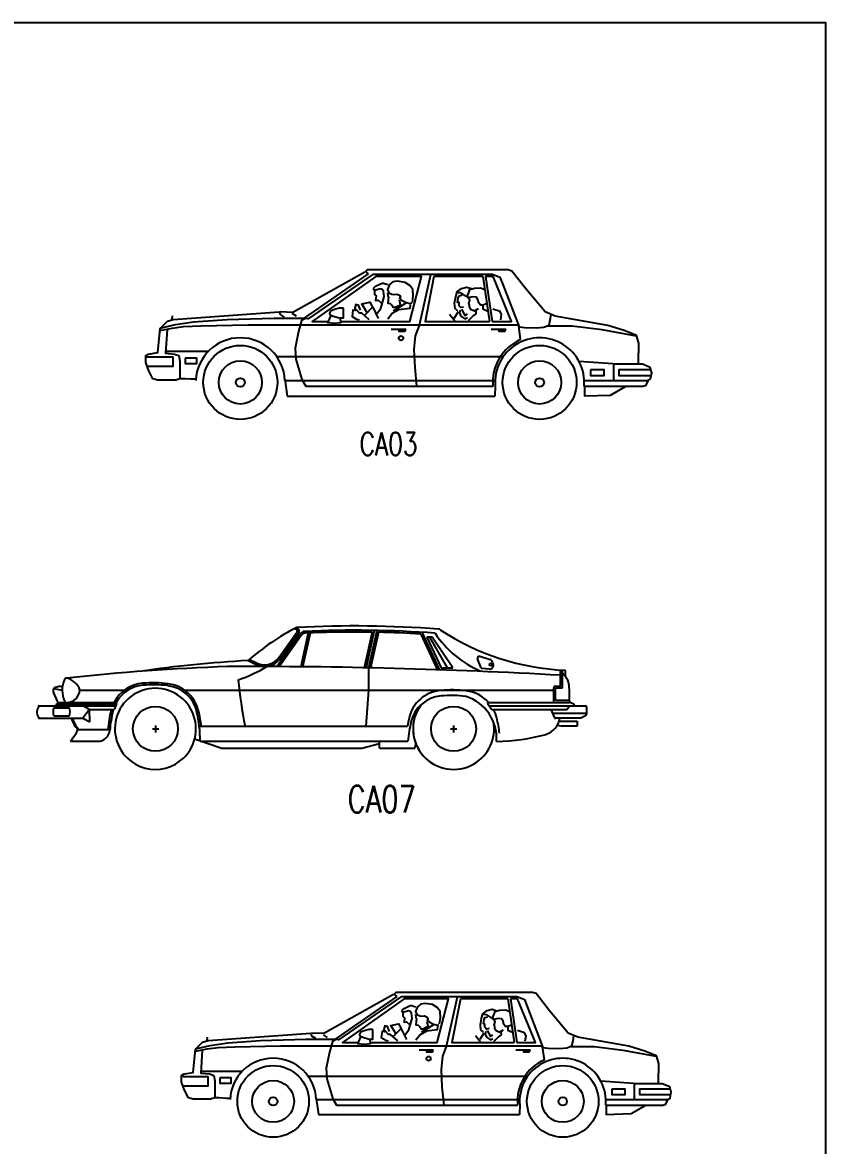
# Model space of a CAD drawing. Extents: x 2 to 154, y 3 to 64.
# Drawn here: x 37.99 to 49.2, y 48.72 to 64.4 of the extents above; entities that cross this region are included whole.
import ezdxf
from ezdxf.enums import TextEntityAlignment as Align

# ---------------------------------------------------------------- set-up
doc = ezdxf.new("R2010")
doc.units = 0
doc.header["$LTSCALE"] = 1000
doc.header["$MEASUREMENT"] = 0
doc.layers.get('0').update_dxf_attribs({"linetype": 'CONTINUOUS'})
doc.styles.add('L', font='ROMANS.SHX', dxfattribs={"height": 250})

# ---------------------------------------------------------------- blocks, each defined once
blk = doc.blocks.new('CA03')
at = {"color": 0, "linetype": 'ByBlock'}
for points in [[(2.079, 1.4), (1.396, 1.018), (1.278, 1.023)], [(4.674, 0.54), (4.679, 0.725), (4.656, 0.8), (4.54, 0.846), (4.385, 0.895), (3.885, 0.982), (3.789, 1.024), (3.606, 1.24), (3.475, 1.41), (3.44, 1.42), (2.101, 1.42), (2.088, 1.409), (2.095, 1.396), (2.111, 1.383), (2.113, 1.383)], [(1.51, 0.965), (2.113, 1.383)], [(2.157, 1.381), (1.541, 0.956), (1.515, 0.961)], [(2.184, 1.359), (1.579, 0.93), (1.734, 0.93)], [(1.849, 0.93), (2.507, 0.93), (2.617, 1.359), (2.184, 1.359)], [(2.157, 1.381), (3.286, 1.381), (3.322, 1.369), (3.361, 1.352), (3.388, 1.283), (3.542, 0.882), (3.593, 0.876), (3.707, 0.873), (3.776, 0.879), (3.827, 0.897), (3.838, 0.948), (3.846, 0.997)], [(2.187, 0.999), (2.23, 1.055), (2.253, 1.133), (2.262, 1.168), (2.255, 1.219), (2.243, 1.235), (2.225, 1.241), (2.184, 1.23), (2.164, 1.232), (2.166, 1.252), (2.182, 1.266), (2.223, 1.285), (2.243, 1.294), (2.257, 1.294), (2.275, 1.288), (2.298, 1.282)], [(2.53, 1.113), (2.539, 1.174), (2.535, 1.235), (2.507, 1.274), (2.462, 1.302), (2.389, 1.313), (2.346, 1.308), (2.312, 1.282), (2.294, 1.235), (2.307, 1.204), (2.335, 1.191), (2.362, 1.188), (2.383, 1.191), (2.407, 1.18), (2.417, 1.165), (2.407, 1.149), (2.428, 1.135), (2.464, 1.115), (2.505, 1.102), (2.524, 1.107)], [(2.702, 1.375), (2.596, 0.893), (2.557, 0.796), (2.545, 0.666), (2.553, 0.495), (2.57, 0.318)], [(2.735, 1.359), (2.651, 0.93), (3.261, 0.93)], [(3.199, 1.359), (2.735, 1.359)], [(3.199, 1.359), (3.261, 0.93)], [(3.287, 0.93), (3.469, 0.93), (3.295, 1.359), (3.225, 1.359)], [(3.225, 1.359), (3.287, 0.93)], [(2.17, 1.221), (2.17, 1.188), (2.187, 1.174), (2.182, 1.13), (2.205, 1.135), (2.234, 1.107)], [(2.294, 1.204), (2.298, 1.174), (2.305, 1.165), (2.298, 1.105), (2.321, 1.102), (2.335, 1.085), (2.346, 1.066), (2.366, 1.066), (2.417, 1.091), (2.407, 1.135)], [(2.961, 1.031), (2.935, 1.056), (2.931, 1.105), (2.942, 1.167), (2.951, 1.208), (2.985, 1.206), (3.044, 1.167)], [(2.95, 1.21), (2.995, 1.245), (3.044, 1.257), (3.091, 1.243)], [(3.016, 1.068), (2.989, 1.063), (2.974, 1.081), (2.974, 1.111), (2.959, 1.113), (2.966, 1.153), (2.974, 1.176), (3.002, 1.183)], [(3.23, 1.1), (3.203, 1.088), (3.175, 1.088), (3.161, 1.109), (3.152, 1.141), (3.137, 1.162), (3.102, 1.165), (3.059, 1.157), (3.053, 1.178), (3.065, 1.208), (3.076, 1.234), (3.118, 1.247), (3.175, 1.252), (3.218, 1.234)], [(2.038, 1.04), (2.018, 1.087), (1.993, 1.094), (1.981, 1.046)], [(2.1, 1.021), (2.052, 1.099), (2.127, 1.115), (2.153, 1.068), (2.079, 0.993)], [(2.155, 1.066), (2.207, 0.96)], [(2.51, 1.091), (2.505, 1.055), (2.401, 1.043), (2.339, 1.007), (2.298, 0.954)], [(2.469, 1.105), (2.349, 1.029)], [(3.065, 1.153), (3.072, 1.135), (3.061, 1.102), (3.068, 1.093), (3.068, 1.072), (3.083, 1.049), (3.118, 1.033), (3.157, 1.056)], [(3.199, 1.079), (3.199, 1.053), (3.246, 1.031)], [(0.205, 0.855), (0.19, 0.631), (0.275, 0.623), (0.317, 0.608), (0.326, 0.556), (0.326, 0.394), (0.481, 0.384), (0.326, 0.389), (0.286, 0.375), (0.116, 0.375), (0.068, 0.389), (0.03, 0.465), (0.002, 0.542), (0.002, 0.608), (0.026, 0.623), (0.116, 0.637), (0.139, 0.865), (0.208, 0.936), (0.263, 0.95), (1.268, 1.022), (1.276, 0.998), (1.315, 0.974)], [(0.139, 0.869), (0.283, 0.903), (0.454, 0.927), (0.774, 0.95), (1.218, 0.964), (1.517, 0.964), (1.479, 0.941), (1.451, 0.836), (1.42, 0.679), (1.425, 0.574), (1.483, 0.38), (1.52, 0.318)], [(0.251, 0.95), (0.256, 0.984)], [(1.431, 0.981), (1.392, 1.007)], [(1.845, 0.965), (1.85, 0.918), (1.795, 0.913), (1.729, 0.918), (1.759, 0.988)], [(2.121, 0.946), (2.05, 1.01), (2.029, 1.01), (1.998, 1.046), (1.989, 1.035), (1.966, 1.04), (1.959, 0.979), (2.002, 0.954), (2.027, 0.946)], [(2.932, 0.936), (2.881, 0.998)], [(2.963, 1.024), (2.925, 0.959)], [(2.982, 1.04), (2.978, 1.014), (2.989, 0.982), (3.029, 0.957), (3.053, 0.971)], [(2.995, 1.049), (3.029, 0.989), (3.053, 1.005)], [(3.131, 1.035), (3.133, 1.005), (3.11, 0.989), (3.059, 0.938)], [(3.369, 0.947), (3.377, 0.998), (3.363, 1.026), (3.293, 1.049)], [(0.139, 0.845), (0.251, 0.869), (0.36, 0.883), (0.524, 0.889), (0.971, 0.899)], [(0.971, 0.899), (3.536, 0.899)], [(2.329, 0.858), (2.464, 0.858), (2.456, 0.837), (2.405, 0.837), (2.405, 0.858)], [(3.278, 0.858), (3.414, 0.858), (3.405, 0.837), (3.354, 0.837), (3.354, 0.858)], [(3.557, 0.761), (3.54, 0.889)], [(4.656, 0.793), (4.329, 0.853), (4.045, 0.888), (3.817, 0.888)], [(0.197, 0.651), (0.598, 0.651)], [(0.013, 0.508), (0.263, 0.508), (0.263, 0.594), (0.013, 0.594)], [(1.243, 0.601), (3.394, 0.601)], [(4.43, 0.53), (4.111, 0.552)], [(4.717, 0.318), (4.748, 0.328), (4.77, 0.376), (4.789, 0.387), (4.8, 0.444), (4.785, 0.496), (4.712, 0.526), (4.595, 0.526), (4.436, 0.526), (4.436, 0.376)], [(4.785, 0.474), (4.488, 0.474), (4.488, 0.421), (4.794, 0.421)], [(1.322, 0.384), (1.342, 0.224)], [(1.322, 0.372), (3.314, 0.372)], [(3.294, 0.323), (3.294, 0.318)], [(3.316, 0.322), (3.312, 0.224)], [(4.16, 0.372), (4.768, 0.372)], [(4.162, 0.322), (4.162, 0.226), (4.409, 0.234), (4.551, 0.316)], [(1.342, 0.224), (3.312, 0.224)], [(1.52, 0.318), (3.294, 0.318)], [(4.159, 0.318), (4.717, 0.318)]]:
    blk.add_lwpolyline(points, dxfattribs=at)
for points in [[(1.877, 1.057), (1.84, 1.057), (1.791, 1.044), (1.754, 1.031), (1.745, 1.012), (1.749, 0.997), (1.779, 0.983), (1.84, 0.965), (1.877, 0.965)], [(0.377, 0.584), (0.377, 0.532), (0.486, 0.532), (0.486, 0.584)], [(4.219, 0.474), (4.219, 0.421), (4.348, 0.421), (4.348, 0.474)]]:
    blk.add_lwpolyline(points, close=True, dxfattribs=at)
for centre, radius in [((2.422, 0.774), 0.0213), ((0.899, 0.354), 0.351), ((3.737, 0.354), 0.351), ((0.899, 0.354), 0.205), ((3.737, 0.354), 0.205), ((0.899, 0.354), 0.0415), ((3.737, 0.354), 0.0415)]:
    blk.add_circle(centre, radius, dxfattribs=at)
for centre, radius, start, end in [((0.899, 0.354), 0.423, 2.3793, 177.6207), ((3.737, 0.354), 0.445, 113.859, 184.9166), ((3.737, 0.354), 0.423, 355.0834, 184.9166)]:
    blk.add_arc(centre, radius, start, end, dxfattribs=at)
blk = doc.blocks.new('CA13')
at = {"color": 0, "linetype": 'ByBlock'}
for points in [[(2.079, 1.4), (1.396, 1.018), (1.278, 1.023)], [(1.51, 0.965), (2.113, 1.383)], [(2.157, 1.381), (1.541, 0.956), (1.515, 0.961)], [(2.184, 1.359), (1.579, 0.93), (1.734, 0.93)], [(1.849, 0.93), (2.507, 0.93), (2.617, 1.359), (2.184, 1.359)], [(4.674, 0.54), (4.679, 0.725), (4.656, 0.8), (4.54, 0.846), (4.385, 0.895), (3.885, 0.982), (3.789, 1.024), (3.606, 1.24), (3.475, 1.41), (3.44, 1.42), (2.101, 1.42), (2.088, 1.409), (2.095, 1.396), (2.111, 1.383), (2.113, 1.383)], [(2.157, 1.381), (3.286, 1.381), (3.322, 1.369), (3.361, 1.352), (3.388, 1.283), (3.542, 0.882), (3.593, 0.876), (3.707, 0.873), (3.776, 0.879), (3.827, 0.897), (3.838, 0.948), (3.846, 0.997)], [(2.702, 1.375), (2.596, 0.893), (2.557, 0.796), (2.545, 0.666), (2.553, 0.495), (2.57, 0.318)], [(2.735, 1.359), (2.651, 0.93), (3.261, 0.93)], [(3.199, 1.359), (2.735, 1.359)], [(3.199, 1.359), (3.261, 0.93)], [(3.287, 0.93), (3.469, 0.93), (3.295, 1.359), (3.225, 1.359)], [(3.225, 1.359), (3.287, 0.93)], [(2.187, 0.999), (2.23, 1.055), (2.253, 1.133), (2.262, 1.168), (2.255, 1.219), (2.243, 1.235), (2.225, 1.241), (2.184, 1.23), (2.164, 1.232), (2.166, 1.252), (2.182, 1.266), (2.223, 1.285), (2.243, 1.294), (2.257, 1.294), (2.275, 1.288), (2.298, 1.282)], [(2.17, 1.221), (2.17, 1.188), (2.187, 1.174), (2.182, 1.13), (2.205, 1.135), (2.234, 1.107)], [(2.53, 1.113), (2.539, 1.174), (2.535, 1.235), (2.507, 1.274), (2.462, 1.302), (2.389, 1.313), (2.346, 1.308), (2.312, 1.282), (2.294, 1.235), (2.307, 1.204), (2.335, 1.191), (2.362, 1.188), (2.383, 1.191), (2.407, 1.18), (2.417, 1.165), (2.407, 1.149), (2.428, 1.135), (2.464, 1.115), (2.505, 1.102), (2.524, 1.107)], [(2.95, 1.21), (2.995, 1.245), (3.044, 1.257), (3.091, 1.243)], [(3.23, 1.1), (3.203, 1.088), (3.175, 1.088), (3.161, 1.109), (3.152, 1.141), (3.137, 1.162), (3.102, 1.165), (3.059, 1.157), (3.053, 1.178), (3.065, 1.208), (3.076, 1.234), (3.118, 1.247), (3.175, 1.252), (3.218, 1.234)], [(2.1, 1.021), (2.052, 1.099), (2.127, 1.115), (2.153, 1.068), (2.079, 0.993)], [(2.294, 1.204), (2.298, 1.174), (2.305, 1.165), (2.298, 1.105), (2.321, 1.102), (2.335, 1.085), (2.346, 1.066), (2.366, 1.066), (2.417, 1.091), (2.407, 1.135)], [(2.469, 1.105), (2.349, 1.029)], [(2.961, 1.031), (2.935, 1.056), (2.931, 1.105), (2.942, 1.167), (2.951, 1.208), (2.985, 1.206), (3.044, 1.167)], [(3.016, 1.068), (2.989, 1.063), (2.974, 1.081), (2.974, 1.111), (2.959, 1.113), (2.966, 1.153), (2.974, 1.176), (3.002, 1.183)], [(3.065, 1.153), (3.072, 1.135), (3.061, 1.102), (3.068, 1.093), (3.068, 1.072), (3.083, 1.049), (3.118, 1.033), (3.157, 1.056)], [(0.205, 0.855), (0.19, 0.631), (0.275, 0.623), (0.317, 0.608), (0.326, 0.556), (0.326, 0.394), (0.481, 0.384), (0.326, 0.389), (0.286, 0.375), (0.116, 0.375), (0.068, 0.389), (0.03, 0.465), (0.002, 0.542), (0.002, 0.608), (0.026, 0.623), (0.116, 0.637), (0.139, 0.865), (0.208, 0.936), (0.263, 0.95), (1.268, 1.022), (1.276, 0.998), (1.315, 0.974)], [(1.431, 0.981), (1.392, 1.007)], [(2.121, 0.946), (2.05, 1.01), (2.029, 1.01), (1.998, 1.046), (1.989, 1.035), (1.966, 1.04), (1.959, 0.979), (2.002, 0.954), (2.027, 0.946)], [(2.038, 1.04), (2.018, 1.087), (1.993, 1.094), (1.981, 1.046)], [(2.155, 1.066), (2.207, 0.96)], [(2.51, 1.091), (2.505, 1.055), (2.401, 1.043), (2.339, 1.007), (2.298, 0.954)], [(2.932, 0.936), (2.881, 0.998)], [(2.963, 1.024), (2.925, 0.959)], [(2.982, 1.04), (2.978, 1.014), (2.989, 0.982), (3.029, 0.957), (3.053, 0.971)], [(2.995, 1.049), (3.029, 0.989), (3.053, 1.005)], [(3.131, 1.035), (3.133, 1.005), (3.11, 0.989), (3.059, 0.938)], [(3.199, 1.079), (3.199, 1.053), (3.246, 1.031)], [(3.369, 0.947), (3.377, 0.998), (3.363, 1.026), (3.293, 1.049)], [(0.139, 0.869), (0.283, 0.903), (0.454, 0.927), (0.774, 0.95), (1.218, 0.964), (1.517, 0.964), (1.479, 0.941), (1.451, 0.836), (1.42, 0.679), (1.425, 0.574), (1.483, 0.38), (1.52, 0.318)], [(0.139, 0.845), (0.251, 0.869), (0.36, 0.883), (0.524, 0.889), (0.971, 0.899)], [(0.251, 0.95), (0.256, 0.984)], [(0.971, 0.899), (3.536, 0.899)], [(1.845, 0.965), (1.85, 0.918), (1.795, 0.913), (1.729, 0.918), (1.759, 0.988)], [(3.557, 0.761), (3.54, 0.889)], [(4.656, 0.793), (4.329, 0.853), (4.045, 0.888), (3.817, 0.888)], [(2.329, 0.858), (2.464, 0.858), (2.456, 0.837), (2.405, 0.837), (2.405, 0.858)], [(3.278, 0.858), (3.414, 0.858), (3.405, 0.837), (3.354, 0.837), (3.354, 0.858)], [(0.013, 0.508), (0.263, 0.508), (0.263, 0.594), (0.013, 0.594)], [(0.197, 0.651), (0.598, 0.651)], [(1.243, 0.601), (3.394, 0.601)], [(4.43, 0.53), (4.111, 0.552)], [(4.717, 0.318), (4.748, 0.328), (4.77, 0.376), (4.789, 0.387), (4.8, 0.444), (4.785, 0.496), (4.712, 0.526), (4.595, 0.526), (4.436, 0.526), (4.436, 0.376)], [(4.785, 0.474), (4.488, 0.474), (4.488, 0.421), (4.794, 0.421)], [(1.322, 0.384), (1.342, 0.224)], [(1.322, 0.372), (3.314, 0.372)], [(4.16, 0.372), (4.768, 0.372)], [(1.342, 0.224), (3.312, 0.224)], [(1.52, 0.318), (3.294, 0.318)], [(3.294, 0.323), (3.294, 0.318)], [(3.316, 0.322), (3.312, 0.224)], [(4.159, 0.318), (4.717, 0.318)], [(4.162, 0.322), (4.162, 0.226), (4.409, 0.234), (4.551, 0.316)]]:
    blk.add_lwpolyline(points, dxfattribs=at)
for points in [[(1.877, 1.057), (1.84, 1.057), (1.791, 1.044), (1.754, 1.031), (1.745, 1.012), (1.749, 0.997), (1.779, 0.983), (1.84, 0.965), (1.877, 0.965)], [(0.377, 0.584), (0.377, 0.532), (0.486, 0.532), (0.486, 0.584)], [(4.219, 0.474), (4.219, 0.421), (4.348, 0.421), (4.348, 0.474)]]:
    blk.add_lwpolyline(points, close=True, dxfattribs=at)
for centre, radius in [((2.422, 0.774), 0.0213), ((0.899, 0.354), 0.351), ((3.737, 0.354), 0.351), ((0.899, 0.354), 0.205), ((3.737, 0.354), 0.205), ((0.899, 0.354), 0.0415), ((3.737, 0.354), 0.0415)]:
    blk.add_circle(centre, radius, dxfattribs=at)
for centre, radius, start, end in [((0.899, 0.354), 0.423, 2.3793, 177.6207), ((3.737, 0.354), 0.423, 355.0834, 184.9166), ((3.737, 0.354), 0.445, 113.859, 184.9166)]:
    blk.add_arc(centre, radius, start, end, dxfattribs=at)
blk = doc.blocks.new('CA07')
at = {"color": 0, "linetype": 'ByBlock'}
for p, q in [((1.108, 0.938), (1.322, 1.239)), ((1.129, 1.023), (1.294, 1.256)), ((1.142, 1.013), (1.307, 1.246)), ((1.291, 1.273), (1.279, 1.283)), ((1.301, 1.286), (1.289, 1.296)), ((1.395, 1.245), (1.327, 0.936)), ((1.411, 1.242), (1.343, 0.933)), ((1.977, 1.252), (1.906, 0.927)), ((1.997, 1.268), (1.922, 0.927)), ((2.022, 1.268), (1.946, 0.924)), ((2.035, 1.251), (1.963, 0.926)), ((2.422, 1.235), (2.573, 0.912)), ((2.432, 1.251), (2.591, 0.912)), ((1.128, 0.938), (1.33, 1.224)), ((2.476, 1.207), (2.608, 0.928)), ((2.527, 1.207), (2.476, 1.207)), ((2.501, 1.207), (2.662, 0.928)), ((2.716, 0.928), (2.527, 1.207)), ((2.96, 1.032), (3.055, 1.003)), ((0.845, 0.993), (0.921, 0.956)), ((0.858, 1.004), (0.928, 0.971)), ((1.946, 0.924), (1.946, 0.724)), ((2.608, 0.928), (2.716, 0.928)), ((2.973, 0.928), (2.94, 1.01)), ((3.076, 0.98), (3.083, 0.955)), ((3.048, 0.915), (2.981, 0.922)), ((3.698, 0.764), (3.698, 0.906)), ((3.714, 0.744), (3.714, 0.906)), ((3.739, 0.905), (3.739, 0.853)), ((-0.926, 0.738), (-0.852, 0.723)), ((-0.689, 0.724), (-0.248, 0.724)), ((0.232, 0.724), (3.636, 0.724)), ((1.946, 0.724), (1.919, 0.394)), ((3.636, 0.611), (3.636, 0.744)), ((3.652, 0.76), (3.694, 0.76)), ((3.652, 0.744), (3.714, 0.744)), ((3.652, 0.629), (3.652, 0.744)), ((-0.932, 0.704), (-0.884, 0.595)), ((3.781, 0.629), (3.652, 0.629)), ((3.781, 0.611), (3.781, 0.629)), ((-1.06, 0.579), (-0.363, 0.579)), ((-0.928, 0.561), (-0.784, 0.561)), ((-0.907, 0.587), (-0.907, 0.579)), ((-0.899, 0.595), (-0.356, 0.595)), ((-0.875, 0.603), (-0.875, 0.595)), ((-0.867, 0.611), (-0.36, 0.611)), ((-0.603, 0.547), (-0.661, 0.466)), ((-0.656, 0.579), (-0.603, 0.547)), ((-0.603, 0.547), (-0.38, 0.547)), ((-0.6, 0.435), (-0.603, 0.547)), ((-0.354, 0.602), (-0.374, 0.551)), ((3.033, 0.598), (3.068, 0.55)), ((3.039, 0.611), (3.778, 0.611)), ((3.047, 0.579), (3.816, 0.579)), ((3.075, 0.547), (3.754, 0.547)), ((3.641, 0.476), (3.613, 0.547)), ((3.754, 0.547), (3.78, 0.579)), ((3.819, 0.595), (3.781, 0.611)), ((3.816, 0.579), (3.925, 0.579)), ((3.934, 0.571), (3.934, 0.511)), ((-1.06, 0.466), (-0.661, 0.466)), ((-0.928, 0.488), (-0.784, 0.488)), ((-0.661, 0.466), (-0.6, 0.435)), ((-0.661, 0.466), (-0.661, 0.466)), ((3.934, 0.511), (3.629, 0.511)), ((3.883, 0.466), (3.656, 0.466)), ((3.685, 0.441), (3.85, 0.441)), ((3.85, 0.441), (3.85, 0.395)), ((3.924, 0.488), (3.883, 0.466)), ((3.934, 0.511), (3.924, 0.488)), ((-0.775, 0.257), (-0.721, 0.333)), ((-0.721, 0.333), (-0.708, 0.364)), ((-0.708, 0.364), (-0.704, 0.372)), ((-0.708, 0.364), (-0.416, 0.364)), ((-0.027, 0.37), (0.03, 0.37)), ((0, 0.401), (0, 0.336)), ((0.409, 0.394), (2.3, 0.394)), ((2.694, 0.37), (2.751, 0.37)), ((2.721, 0.401), (2.721, 0.336)), ((3.703, 0.395), (3.668, 0.402)), ((3.85, 0.395), (3.703, 0.395)), ((-0.775, 0.257), (-0.526, 0.257)), ((0.596, 0.193), (0.358, 0.277)), ((0.409, 0.257), (2.305, 0.257)), ((1.884, 0.193), (2.045, 0.237)), ((2.045, 0.193), (2.045, 0.257)), ((2.368, 0.193), (2.378, 0.231)), ((0.596, 0.193), (1.884, 0.193)), ((2.045, 0.193), (2.368, 0.193))]:
    blk.add_line(p, q, dxfattribs=at)
blk.add_lwpolyline([(0.182, 0.048, 3.803937), (-0.182, 0.048, 0.262886)], format="xyb", close=True, dxfattribs=at)
for points in [[(2.421, 0.587, 0.805025), (2.903, 0.048, 0.319896)], [(2.903, 0.048, 0.319896), (3.085, 0.437, 3.126012)]]:
    blk.add_lwpolyline(points, format="xyb", dxfattribs=at)
for centre, radius in [((3.061, 0.957), 0.0111), ((0, 0.37), 0.205), ((2.721, 0.37), 0.205)]:
    blk.add_circle(centre, radius, dxfattribs=at)
for centre, radius, start, end in [((2.319, -0.689), 2.236, 117.4171, 131.2305), ((1.812, -8.929), 10.238, 85.6748, 92.9263), ((1.283, 1.263), 0.013, 324.6625, 51.6224), ((1.283, 1.263), 0.0291, 324.6625, 51.6224), ((1.361, 1.211), 0.0483, 92.5345, 144.6625), ((1.37, 1.196), 0.0483, 92.4902, 144.6625), ((1.812, -8.968), 10.238, 85.8427, 92.5345), ((1.812, -8.968), 10.222, 89.0736, 92.4902), ((1.812, -8.968), 10.222, 86.5806, 88.7515), ((3.328, 1.752), 0.927, 213.3341, 247.1464), ((2.582, 1.248), 0.0322, 56.2845, 85.6748), ((3.825, 3.111), 2.207, 236.2845, 267.7709), ((2.955, 1.016), 0.0161, 73.0119, 201.6763), ((1.335, -18.54), 19.49, 91.9919, 96.3142), ((1.411, -9.634), 10.642, 93.0465, 98.3851), ((0.85, -49.574), 50.513, 86.7676, 90.218), ((0.395, 1.955), 1.192, 287.6096, 301.5155), ((0.997, 1.116), 0.177, 244.2629, 324.6625), ((0.997, 1.116), 0.161, 244.2629, 324.6625), ((2.982, 0.932), 0.00966, 201.6763, 263.8006), ((3.052, 0.947), 0.0322, 263.8006, 14.1327), ((3.045, 0.972), 0.0322, 14.1327, 73.0119), ((-0.61, 0.723), 0.241, 156.2212, 204.4796), ((-0.813, 0.812), 0.02, 76.9539, 156.2212), ((-0.846, 0.67), 0.166, 19.0948, 76.9539), ((3.598, 0.742), 0.18, 7.306, 49.5935), ((-0.902, 0.717), 0.0322, 112.8541, 203.6191), ((-0.863, 0.623), 0.134, 84.351, 112.8541), ((-0.811, 0.734), 0.123, 269.7964, 355.208), ((-0.089, 0.462), 0.325, 94.7089, 152.5244), ((-0.089, 0.462), 0.307, 94.7089, 150.7668), ((-0.02, -0.386), 1.176, 83.3989, 94.7089), ((-0.02, -0.386), 1.158, 83.3989, 94.7089), ((0.078, 0.459), 0.307, 13.4848, 83.3989), ((0.078, 0.459), 0.325, 13.4848, 83.3989), ((5.087, 1.24), 4.352, 185.5577, 191.2055), ((2.632, 0.397), 0.325, 94.7089, 167.2908), ((2.702, -0.451), 1.176, 83.3989, 94.7089), ((3.652, 0.744), 0.0161, 90, 180), ((3.694, 0.764), 0.00402, 270, 0), ((2.62, 0.685), 1.159, 357.2108, 3.9308), ((-0.812, 0.631), 0.02, 204.4796, 269.7964), ((2.632, 0.364), 0.307, 94.7089, 167.5411), ((2.702, -0.484), 1.158, 83.3989, 94.7089), ((2.714, 0.285), 0.4, 355.7354, 72.41), ((2.8, 0.394), 0.325, 41.9849, 83.3989), ((-0.987, 0.523), 0.0944, 149.2747, 210.7253), ((-1.06, 0.571), 0.00813, 90, 180), ((-0.805, 0.524), 0.129, 163.6378, 196.3622), ((-0.899, 0.587), 0.00813, 90, 180), ((-0.867, 0.603), 0.00813, 90, 180), ((-0.908, 0.524), 0.129, 343.6378, 16.3622), ((0.763, 0.254), 1.202, 166.3292, 174.7434), ((0.763, 0.254), 1.184, 166.3292, 175.0114), ((-0.089, 0.462), 0.325, 164.751, 166.3292), ((-0.089, 0.462), 0.307, 163.8351, 166.3292), ((-0.38, 0.553), 0.0065, 270, 338.3761), ((-0.36, 0.605), 0.0065, 338.3761, 90), ((-0.775, 0.254), 1.184, 0.1424, 13.4848), ((-0.775, 0.254), 1.202, 6.6787, 13.4848), ((2.721, 0.37), 0.37, 144.1182, 240.5421), ((3.039, 0.603), 0.00805, 90, 216.4083), ((3.075, 0.555), 0.00805, 216.4083, 270), ((2.8, 0.394), 0.325, 13.4848, 28.0718), ((3.778, 0.603), 0.00805, 67.0282, 90), ((3.816, 0.587), 0.00805, 270, 67.0282), ((3.925, 0.571), 0.00805, 0, 90), ((-1.06, 0.475), 0.00813, 180, 270), ((-0.558, 0.519), 0.215, 194.0831, 225.9239), ((-0.583, 0.494), 0.172, 189.1802, 225.2393), ((3.485, 0.19), 1.202, 166.3292, 170.2086), ((3.485, 0.157), 1.184, 166.3292, 175.1406), ((1.947, 0.19), 1.202, 6.6787, 13.4848), ((3.512, 0.492), 0.18, 287.475, 351.5676), ((3.656, 0.482), 0.0161, 201.0817, 270), ((-0.526, 0.367), 0.11, 270, 355.0114), ((3.078, 2.109), 1.855, 271.1017, 285.2688)]:
    blk.add_arc(centre, radius, start, end, dxfattribs=at)

msp = doc.modelspace()

# ---------------------------------------------------------------- linework, layer by layer
at = {"color": 1, "linetype": 'ByBlock', "lineweight": -2}
msp.add_lwpolyline([(1.901, 64.4), (49.201, 64.4), (49.201, 2.8), (1.901, 2.8)], close=True, dxfattribs=at)

# ---------------------------------------------------------------- block references
at = {"color": 0, "linetype": 'ByBlock', "lineweight": -2}
for name, p, xscale, yscale, zscale in [('CA03', (39.705, 58.852), 1.472625, 1.472625, 1.472625), ('CA07', (39.843, 53.969), 1.53, 1.53, 1.53), ('CA13', (40.206, 48.828), 1.425, 1.425, 1.425)]:
    msp.add_blockref(name, p, dxfattribs=dict(at, xscale=xscale, yscale=yscale, zscale=zscale))

# ---------------------------------------------------------------- texts
at = {"color": 0, "linetype": 'ByBlock', "lineweight": -2, "style": 'L', "width": 0.75}
for s, height, p in [('CA03', 0.3187, (43.099, 58.514)), ('CA07', 0.375, (43.003, 53.553))]:
    msp.add_text(s, height=height, dxfattribs=at).set_placement(p, align=Align.MIDDLE)

doc.saveas('drawing.dxf')
